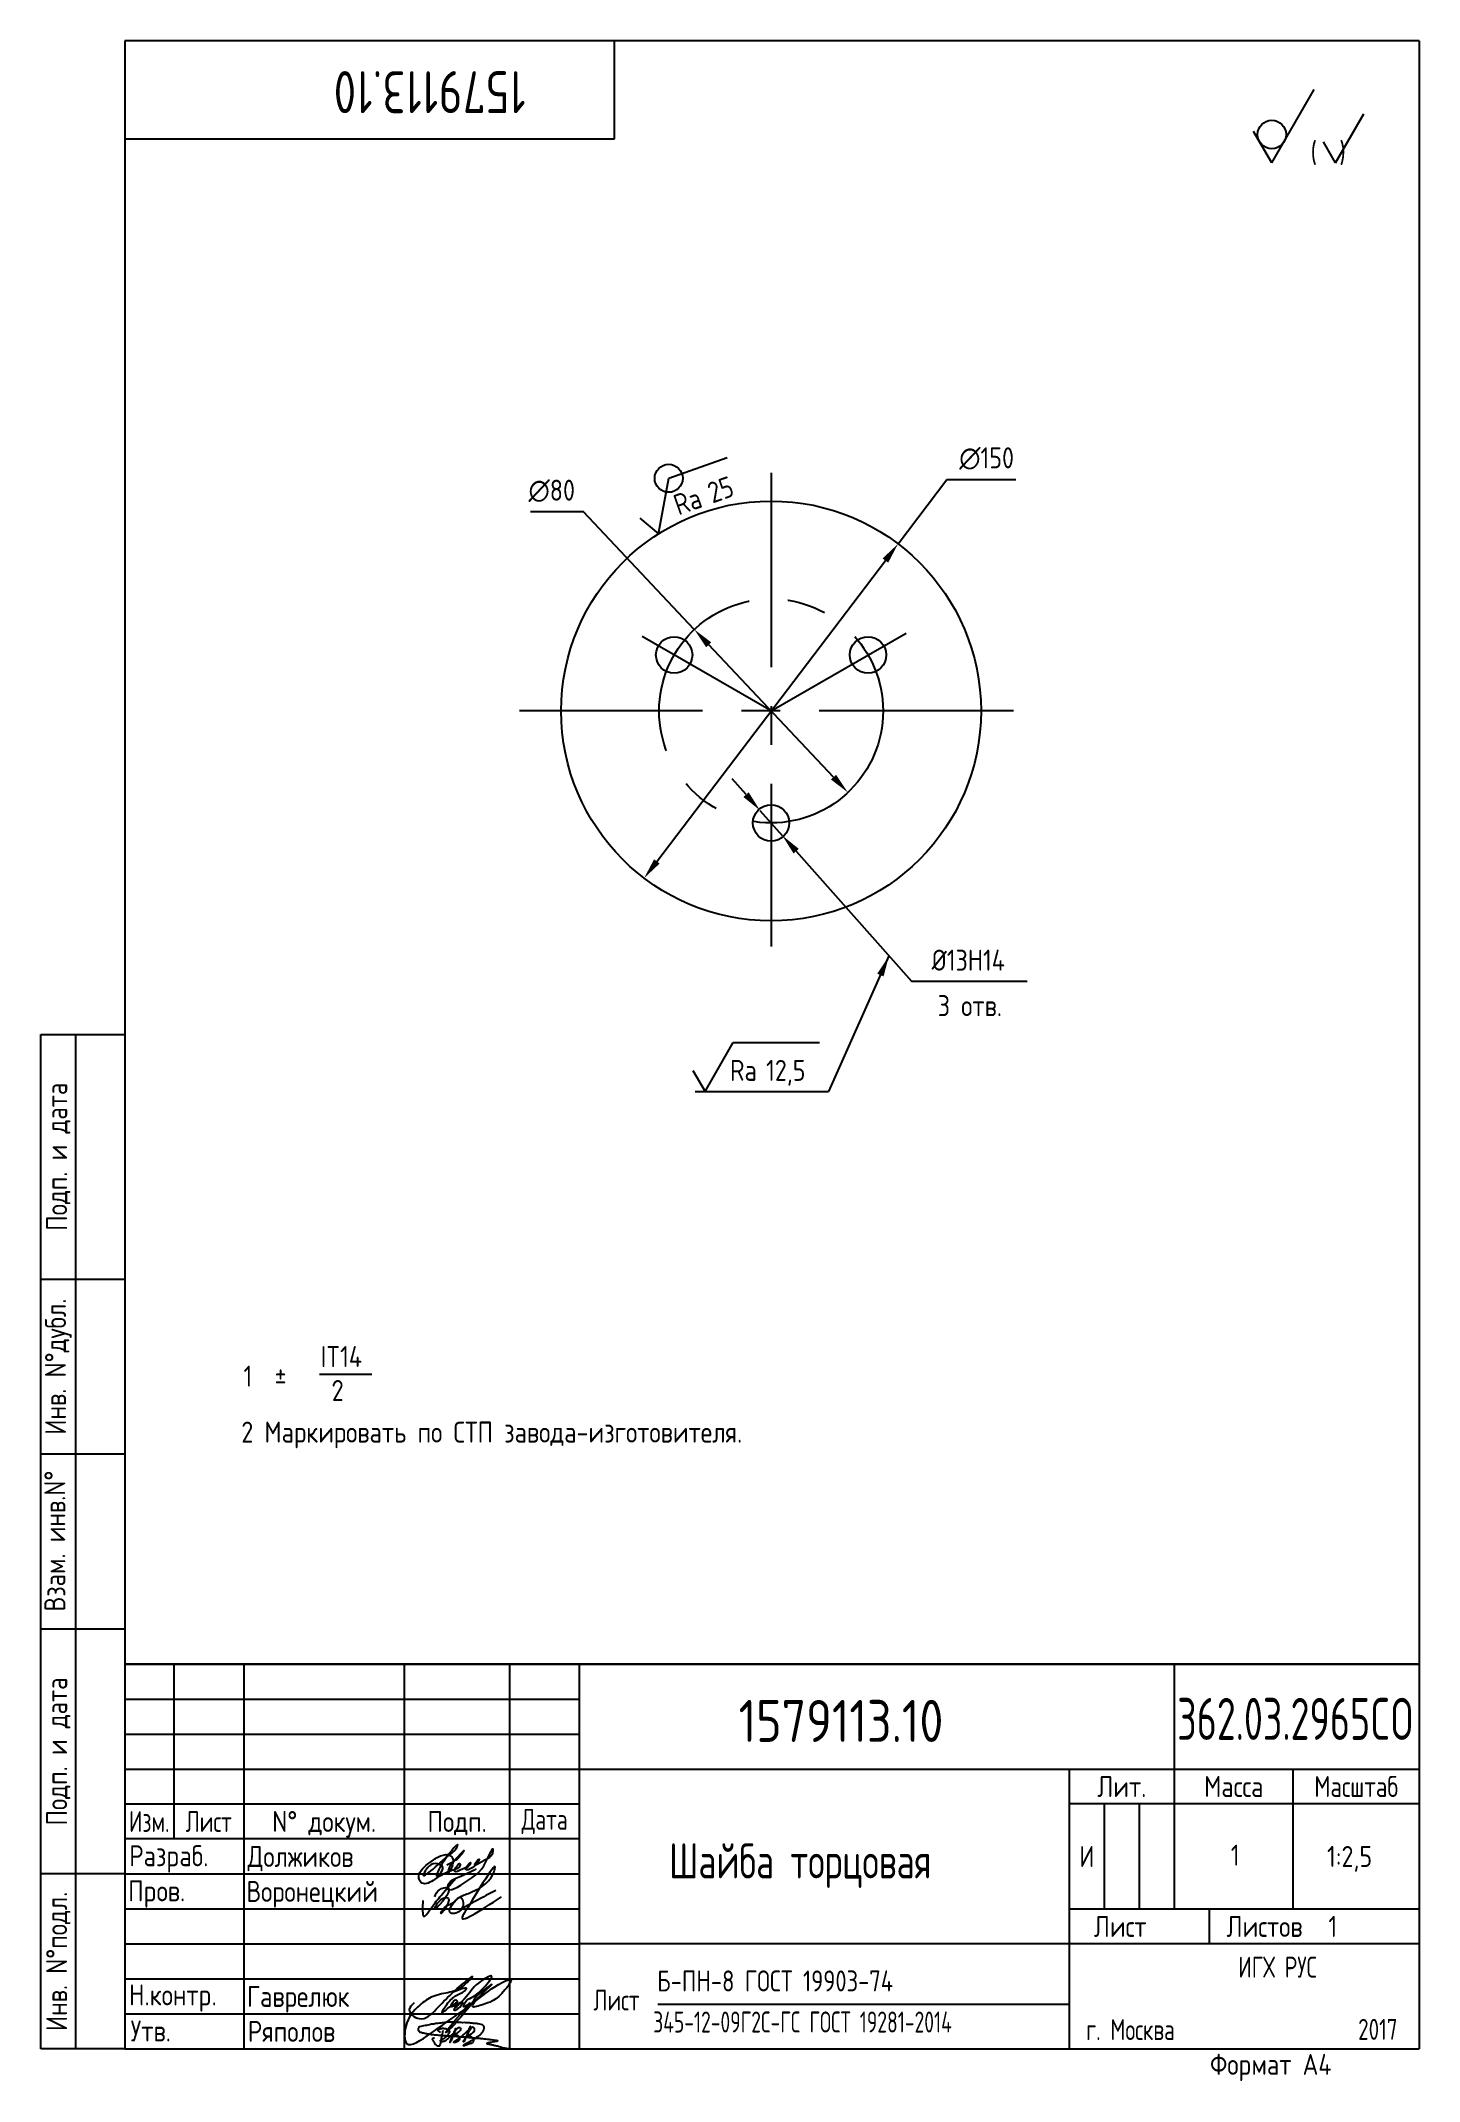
# Paper-space layout 'A4_MCad' of a CAD drawing. Header units: millimetres. Extents: x 8 to 205, y 0 to 292.
# The model-space entities are those that its viewports show. They can reach past a viewport. Long polylines and large blocks are cut down to what shows.
import ezdxf
from ezdxf.enums import TextEntityAlignment as Align

# ---------------------------------------------------------------- set-up
doc = ezdxf.new("R2010")
doc.units = ezdxf.units.MM
doc.linetypes.add('CENTER', pattern=[50.8, 31.75, -6.35, 6.35, -6.35])
for name, color, linetype in [('Bord', 1, 'Continuous'), ('Cen', 5, 'CENTER'), ('Con', 6, 'Continuous'), ('Cont', 6, 'Continuous'), ('Dim', 7, 'Continuous'), ('Text', 3, 'Continuous'), ('Textb', 6, 'Continuous')]:
    doc.layers.add(name, color=color, linetype=linetype)
doc.layers.get('Defpoints').off()
doc.styles.add('Style1', font='romans.shx', dxfattribs={"width": 0.8})
doc.dimstyles.new('LIN2_5', dxfattribs={"dimscale": 2.5, "dimtxt": 3, "dimasz": 3, "dimexe": 1.5, "dimexo": 0, "dimgap": 1.5, "dimtad": 1, "dimtoh": 1, "dimdec": 0, "dimzin": 12, "dimdsep": 46, "dimtxsty": 'Style1', "dimcen": 0, "dimse1": 1, "dimclrt": 3, "dimadec": 0, "dimazin": 0, "dimtfac": 1, "dimtdec": 0, "dimtmove": 0, "dimatfit": 2, "dimfxl": 1, "dimtolj": 1, "dimtzin": 12, "dimarcsym": 0})

# ---------------------------------------------------------------- blocks, each defined once
blk = doc.blocks.new('sherISO_12')
at = {"layer": 'Cont'}
for q in [(-15, -6.96), (-23.66, -12.96)]:
    blk.add_line((-21.06, -17.46), q, dxfattribs=at)
blk.add_circle((-21.06, -13.39), 2.03, dxfattribs=at)
at = {"layer": 'Text'}
for q in [(-7.92, -10.46), (-13.69, -14.46)]:
    blk.add_line((-11.96, -17.46), q, dxfattribs=at)
at = {"layer": 'Text', "style": 'Style1', "width": 0.8}
blk.add_text('(  )', height=3, dxfattribs=at).set_placement((-15.53, -17.46))
blk = doc.blocks.new('sherISO_01')
at = {"layer": 'Text'}
blk.add_line((4.04, 7), (16.36, 7), dxfattribs=at)
blk.add_lwpolyline([(-1.73, 3), (0, 0), (4.04, 7)], dxfattribs=at)
at = {"layer": 'Text', "style": 'Style1', "width": 0.8}
blk.add_text('Ra', height=3, dxfattribs=at).set_placement((3.58, 1.5))
blk.add_attdef('12,5', (8.73, 1.5), '', height=3, dxfattribs=at)
blk = doc.blocks.new('A$C6CF913E7')
at = {"layer": 'Text'}
blk.add_circle((0, 0), 2, dxfattribs=at)
blk = doc.blocks.new('sherISO_07')
at = {"layer": 'Text'}
blk.add_line((4.04, 7), (12.93, 7), dxfattribs=at)
blk.add_lwpolyline([(-1.73, 3), (0, 0), (4.04, 7)], dxfattribs=at)
blk.add_blockref('A$C6CF913E7', (4.04, 7))
at = {"layer": 'Text', "style": 'Style1', "width": 0.8}
blk.add_text('Ra', height=3, dxfattribs=at).set_placement((3.58, 1.5))
blk.add_attdef('25', (8.73, 1.5), '', height=3, dxfattribs=at)
blk = doc.blocks.new('*D7')
at = {"layer": 'Dim', "color": 0, "lineweight": -2, "transparency": 16777216}
for p, q in [((779.85, 1570.73), (760.96, 1570.73)), ((819.47, 1528.7), (779.85, 1570.73)), ((869.21, 1475.94), (824.62, 1523.24))]:
    blk.add_line(p, q, dxfattribs=at)
at = {"layer": 'Dim', "color": 0, "transparency": 16777216}
for points in [[(825.53, 1524.1), (823.71, 1522.38), (819.47, 1528.7)], [(870.11, 1476.8), (868.3, 1475.08), (874.35, 1470.48)]]:
    blk.add_solid(points, dxfattribs=at)
at = {"layer": 'Dim', "color": 3, "transparency": 16777216, "insert": (768.53, 1578.23), "char_height": 7.5, "attachment_point": 5, "style": 'Style1'}
blk.add_mtext('\\A1;∅80', dxfattribs=at)
blk = doc.blocks.new('*D8')
at = {"layer": 'Dim', "color": 0, "lineweight": -2, "transparency": 16777216}
for p, q in [((837.96, 1469.69), (832.98, 1475.3)), ((842.93, 1464.08), (850.89, 1455.1)), ((855.87, 1449.49), (897.04, 1403.05)), ((897.04, 1403.05), (933.93, 1403.05))]:
    blk.add_line(p, q, dxfattribs=at)
at = {"layer": 'Dim', "color": 0, "transparency": 16777216}
for points in [[(838.89, 1470.52), (837.02, 1468.86), (842.93, 1464.08)], [(856.8, 1450.32), (854.93, 1448.66), (850.89, 1455.1)]]:
    blk.add_solid(points, dxfattribs=at)
at = {"layer": 'Dim', "color": 3, "transparency": 16777216, "insert": (917.36, 1410.55), "char_height": 7.5, "attachment_point": 5, "style": 'Style1'}
blk.add_mtext('\\A1;%%c13H14', dxfattribs=at)
blk = doc.blocks.new('*D9')
at = {"layer": 'Dim', "color": 0, "lineweight": -2, "transparency": 16777216}
for p, q in [((892.28, 1559.31), (909.73, 1582.29)), ((909.73, 1582.29), (934.33, 1582.29)), ((806.08, 1445.84), (887.74, 1553.34))]:
    blk.add_line(p, q, dxfattribs=at)
at = {"layer": 'Dim', "color": 0, "transparency": 16777216}
for points in [[(886.75, 1554.1), (888.74, 1552.58), (892.28, 1559.31)], [(805.09, 1446.59), (807.08, 1445.08), (801.55, 1439.87)]]:
    blk.add_solid(points, dxfattribs=at)
at = {"layer": 'Dim', "color": 3, "transparency": 16777216, "insert": (923.91, 1589.79), "char_height": 7.5, "attachment_point": 5, "style": 'Style1'}
blk.add_mtext('\\A1;∅150', dxfattribs=at)

msp = doc.modelspace()

# ---------------------------------------------------------------- linework, layer by layer
at = {"layer": 'Cen', "ltscale": 0.35}
for p, q in [((846.91, 1584.67), (846.91, 1415.45)), ((933.53, 1499.59), (756.95, 1499.59))]:
    msp.add_line(p, q, dxfattribs=at)
at = {"layer": 'Cen'}
for q in [(800.78, 1526.23), (895.13, 1527.43)]:
    msp.add_line((846.91, 1499.59), q, dxfattribs=at)
at = {"layer": 'Cen', "ltscale": 0.35}
msp.add_circle((846.91, 1499.59), 40, dxfattribs=at)
at = {"layer": 'Cont'}
for centre, radius in [((846.91, 1499.59), 75), ((812.27, 1519.59), 6.5), ((881.55, 1519.59), 6.5), ((846.91, 1459.59), 6.5)]:
    msp.add_circle(centre, radius, dxfattribs=at)
at = {"layer": 'Dim'}
for p, q in [((924.93, 1403.05), (938.36, 1403.05)), ((819.73, 1363.68), (867.36, 1363.68))]:
    msp.add_line(p, q, dxfattribs=at)

# ---------------------------------------------------------------- block references
at = {"layer": 'Dim', "xscale": 2.4999999999999996, "yscale": 2.4999999999999996, "zscale": 2.4999999999999996, "rotation": 19.491962749922564}
msp.add_blockref('sherISO_07', (806.63, 1562.86), dxfattribs=at).add_auto_attribs({'25': '25'})
at = {"layer": 'Dim', "xscale": 2.5, "yscale": 2.5, "zscale": 2.5}
msp.add_blockref('sherISO_01', (823.29, 1363.68), dxfattribs=at).add_auto_attribs({'12,5': '12,5'})

# ---------------------------------------------------------------- texts
at = {"layer": 'Text', "style": 'Style1', "width": 0.8}
msp.add_text('3 отв.', height=7.5, dxfattribs=at).set_placement((906.45, 1390.55))

# ---------------------------------------------------------------- dimensions: what is measured, and where the dimension line sits
at = {"layer": 'Dim'}
for p1, p2, picture, middle in [((801.55, 1439.87), (892.28, 1559.31), '*D9', (923.91, 1582.29)), ((874.35, 1470.48), (819.47, 1528.7), '*D7', (768.53, 1570.73))]:
    dim = msp.add_diameter_dim_2p(p1=p1, p2=p2, dimstyle='LIN2_5', dxfattribs=at)
    dim.commit()
    dim.dimension.update_dxf_attribs({"geometry": picture, "text_midpoint": middle, "dimtype": 163})
dim = msp.add_diameter_dim_2p(p1=(842.93, 1464.08), p2=(850.89, 1455.1), text='%%c13H14', dimstyle='LIN2_5', dxfattribs=at)
dim.commit()
dim.dimension.update_dxf_attribs({"geometry": '*D8', "text_midpoint": (917.36, 1403.05), "dimtype": 163})

# ---------------------------------------------------------------- leaders
msp.add_leader([(889.03, 1412.08), (867.36, 1363.68)], dimstyle='LIN2_5', dxfattribs=at)

psp = doc.layouts.new('A4_MCad')

# ---------------------------------------------------------------- linework, layer by layer
at = {"layer": 'Bord'}
for p, q in [((20, 55), (85, 55)), ((20, 50), (85, 50)), ((20, 45), (85, 45)), ((160, 40), (160, 25)), ((165, 40), (165, 25)), ((20, 30), (85, 30)), ((20, 25), (85, 25)), ((20, 20), (85, 20)), ((20, 15), (85, 15)), ((20, 10), (85, 10))]:
    psp.add_line(p, q, dxfattribs=at)
at = {"layer": 'Cont'}
for p, q in [((205, 292), (20, 292)), ((20, 292), (20, 5)), ((90, 278), (90, 292)), ((205, 292), (205, 5)), ((205, 292), (205, 5)), ((20, 278), (90, 278)), ((8, 5), (8, 150)), ((8, 150), (20, 150)), ((13, 5), (13, 150)), ((8, 115), (20, 115)), ((20, 90), (8, 90)), ((20, 65), (8, 65)), ((85, 60), (20, 60)), ((205, 60), (20, 60)), ((85, 60), (20, 60)), ((205, 60), (20, 60)), ((20, 60), (205, 60)), ((20, 60), (20, 5)), ((27, 60), (27, 35)), ((37, 60), (37, 5)), ((60, 5), (60, 60)), ((75, 60), (75, 5)), ((85, 5), (85, 60)), ((170, 60), (170, 25)), ((85, 45), (205, 45)), ((155, 5), (155, 45)), ((170, 44.95), (170, 25)), ((187, 25), (187, 45)), ((20, 40), (85, 40)), ((205, 40), (155, 40)), ((85, 35), (20, 35)), ((20, 30), (8, 30)), ((155, 25), (205, 25)), ((175, 25), (175, 20)), ((205, 20), (85, 20)), ((20, 5), (8, 5)), ((20, 5), (205, 5))]:
    psp.add_line(p, q, dxfattribs=at)
at = {"layer": 'Text'}
for p, q in [((47.84, 101.42), (55.29, 101.42)), ((96.19, 11.4), (155.13, 11.4))]:
    psp.add_line(p, q, dxfattribs=at)
for points, knots in [([(70.22, 30.72), (69.46, 30.3), (68.14, 29.58), (66.27, 28.99), (65.95, 27.06), (70.88, 30.16), (71.2, 30.77), (72.62, 33.8), (72.58, 32.36), (71.71, 32.24), (69.52, 30.76), (70.83, 32.52), (70.3, 31), (67.77, 29.89), (69.66, 32.06), (69.12, 30.86), (68.39, 30.89), (66.52, 29.65), (67.86, 31.91), (67.98, 30.82), (66.07, 30.38), (64.8, 29.54), (62.66, 28.19), (61.61, 29.93), (63.11, 31.34), (64.52, 32.31), (65.8, 32.94), (66.76, 32.53), (67.17, 31.54), (65.87, 29.23), (66.57, 31.51), (67.17, 31.96), (68.82, 33.78), (67.83, 32.33), (67.1, 31.78), (66.3, 31.39), (66.05, 31.27)], [0, 0, 0, 0, 2.703743, 4.672825, 5.02799, 7.955933, 13.437489, 13.883188, 14.189441, 16.413959, 17.478513, 18.47964, 18.959294, 20.910841, 22.003091, 22.470554, 23.533771, 24.710748, 26.01626, 26.201331, 27.488187, 30.382065, 32.258784, 33.069724, 35.439902, 37.010787, 38.612861, 39.32109, 39.818865, 41.83144, 42.782113, 44.494961, 45.867914, 46.467245, 48.290622, 49.101188, 49.101188, 49.101188, 49.101188]), ([(64.57, 29.94), (64.99, 30.85), (65.53, 32.04), (67.79, 34.6), (67.35, 33.44), (65.84, 32.41), (61.64, 28.3), (63.29, 31.04), (64.27, 31.72), (65.83, 31.03), (65.19, 30.23), (64.67, 29.54), (64.51, 29.8), (64.55, 29.89), (64.57, 29.94)], [0, 0, 0, 0, 4.062617, 5.226919, 5.800291, 6.663227, 11.774431, 12.938639, 14.11351, 15.354081, 16.396133, 16.918576, 17.03251, 17.182794, 17.182794, 17.182794, 17.182794]), ([(64.3, 26.75), (64.46, 27.12), (64.78, 27.87), (67.28, 28.43), (65.47, 25.98), (63.96, 24.65), (65.01, 26.64), (67.15, 26.72), (64.68, 23.42), (65.74, 25.63), (66.91, 25.52), (67.88, 27.03), (68.72, 25.65), (67.88, 24.31), (65.85, 24.31), (67.43, 26.71), (69.84, 27.38), (72.21, 28.67), (73.7, 33.1), (69.92, 26.57), (67.25, 22.42), (70.72, 24.69), (73.86, 26.75)], [0, 0, 0, 0, 1.213353, 2.399709, 5.497648, 5.861317, 7.611627, 8.43806, 10.837371, 11.583123, 13.461301, 14.534506, 15.162086, 17.217848, 17.944717, 20.123775, 21.948027, 26.460707, 27.144718, 34.52243, 35.159468, 41.304292, 41.304292, 41.304292, 41.304292]), ([(62.61, 26.19), (62.57, 25.74), (62.51, 25.07), (62.66, 23.53), (64, 25.43), (65.13, 26.86), (66.51, 28.47), (67.31, 29.41)], [0, 0, 0, 0, 1.523947, 2.237958, 3.351836, 5.856423, 9.374056, 9.374056, 9.374056, 9.374056]), ([(73.04, 27.64), (72.27, 27.25), (70.56, 26.37), (68.88, 25.42), (67.96, 24.89)], [0, 0, 0, 0, 2.587978, 5.77327, 5.77327, 5.77327, 5.77327]), ([(61.35, 11.56), (61.02, 11.25), (60.14, 10.44), (62.52, 8.58), (65.66, 11.84), (67.15, 13.45), (70.04, 15.67), (68.14, 13.59), (66.73, 13.07), (64.03, 12.69), (61.73, 11.02), (60, 8.98), (59.85, 4.46), (66.01, 8.84), (69.76, 11.44), (73.04, 14.14), (75.71, 15.27), (73.39, 11.94), (72.1, 11.63), (68.79, 10.56), (71.06, 13), (73.13, 14.71), (70.43, 12.91), (69.33, 10.81), (64.55, 5.68), (67.15, 9.16), (70.27, 12.38), (68.13, 10.58), (68.68, 11.91), (69.85, 12.44), (71.03, 13.29), (73.29, 16.14), (69.67, 14.03), (69.37, 12.73), (66.33, 10.13), (67.94, 10.82), (68.55, 12.04), (67.49, 11.26), (66.19, 10.73), (67.24, 12.38), (67.6, 11.66), (66.53, 11.21), (64.72, 9.45), (66.21, 11.69), (67.13, 12.65), (68.29, 12.97), (69.24, 14), (67.99, 13.52), (66.95, 13.11)], [0, 0, 0, 0, 1.17994, 3.087717, 5.863103, 12.338328, 12.854096, 14.088578, 16.834551, 19.302558, 21.570562, 25.210018, 27.650956, 31.348291, 40.129863, 44.562748, 45.223917, 46.979401, 51.214655, 52.099288, 55.323111, 56.227801, 58.471865, 60.028126, 65.752911, 68.466223, 71.038525, 71.934922, 72.780229, 73.495807, 76.028152, 77.999346, 80.11892, 83.1954, 85.334448, 86.270878, 87.060466, 88.110212, 88.803314, 89.989889, 90.197567, 90.706974, 92.884587, 94.19917, 96.055742, 97.375783, 97.753899, 99.636325, 99.636325, 99.636325, 99.636325]), ([(65.12, 7.37), (65.07, 7.38), (64.99, 7.41), (64.89, 7.5), (64.8, 7.57), (64.74, 7.69), (64.82, 7.77), (64.93, 7.84), (65.1, 7.89), (65.31, 7.93), (65.55, 7.95), (65.77, 7.92), (66, 7.87), (66.2, 7.78), (66.4, 7.63), (66.41, 7.42), (66.33, 7.26), (66.23, 7.1), (66.12, 6.94), (65.98, 6.78), (65.84, 6.62), (65.69, 6.52), (65.58, 6.43), (65.44, 6.36), (65.3, 6.3), (65.19, 6.25), (65.11, 6.21), (65.07, 6.15), (65.14, 6.1), (65.21, 6.09), (65.35, 6.07), (65.5, 6.07), (65.67, 6.12), (65.87, 6.19), (66.05, 6.34), (66.21, 6.51), (66.39, 6.65), (66.54, 6.81), (66.68, 6.93), (66.79, 7.04), (66.88, 7.14), (67.01, 7.29), (67.14, 7.53), (67.23, 7.68), (67.3, 7.96), (67.18, 7.66), (67.15, 7.44), (66.99, 7.09), (66.9, 6.81), (66.81, 6.57), (66.69, 6.31), (66.61, 6.12), (66.41, 5.78), (66.57, 6.17), (66.66, 6.45), (66.83, 6.74), (66.95, 7), (67.03, 7.19), (67.13, 7.4), (67.27, 7.58), (67.35, 7.75), (67.47, 7.89), (67.6, 8.04), (67.79, 8.1), (67.97, 8.03), (68.03, 7.87), (67.98, 7.7), (67.85, 7.51), (67.65, 7.37), (67.5, 7.23), (67.34, 7.17), (67.26, 7.12), (67.07, 7.09), (67.3, 7.07), (67.42, 7), (67.59, 6.93), (67.7, 6.8), (67.8, 6.67), (67.83, 6.54), (67.84, 6.37), (67.75, 6.2), (67.58, 6.06), (67.36, 5.94), (67.18, 5.86), (66.97, 5.92), (67.08, 6.1), (67.23, 6.16), (67.39, 6.27), (67.56, 6.36), (67.69, 6.46), (67.81, 6.53), (67.9, 6.61), (68, 6.69), (68.1, 6.77), (68.23, 6.87), (68.41, 7.02), (68.6, 7.19), (68.78, 7.37), (68.93, 7.49), (69.06, 7.61), (69.15, 7.74), (69.27, 7.84), (69.37, 7.97), (69.43, 8.08), (69.43, 8.27), (69.29, 8.08), (69.23, 7.94), (69.13, 7.69), (69.04, 7.46), (68.95, 7.22), (68.88, 6.98), (68.78, 6.78), (68.68, 6.55), (68.62, 6.34), (68.55, 6.14), (68.51, 6.03), (68.34, 5.99), (68.57, 6.33), (68.7, 6.54), (68.88, 6.87), (69, 7.08), (69.13, 7.32), (69.28, 7.6), (69.42, 7.89), (69.55, 8.07), (69.74, 8.18), (69.9, 8.01), (69.95, 7.81), (69.94, 7.62), (69.89, 7.46), (69.78, 7.33), (69.63, 7.22), (69.48, 7.11), (69.32, 7.03), (69.16, 6.99), (69.05, 6.97), (68.83, 6.98), (69.02, 6.94), (69.1, 6.9), (69.22, 6.88), (69.34, 6.84), (69.47, 6.81), (69.57, 6.72), (69.65, 6.62), (69.73, 6.51), (69.78, 6.39), (69.82, 6.26), (69.83, 6.13), (69.8, 5.99), (69.7, 5.88), (69.55, 5.77), (69.35, 5.73), (69.14, 5.66), (68.92, 5.55), (68.66, 5.48), (68.51, 5.44), (68.37, 5.42), (68.47, 5.58), (68.56, 5.64), (68.76, 5.78), (69.01, 5.89), (69.28, 6.04), (69.49, 6.16), (69.65, 6.24), (69.79, 6.32), (69.94, 6.43), (70.16, 6.58), (70.43, 6.76), (70.69, 6.95), (70.92, 7.12), (71.04, 7.29), (71.18, 7.44), (71.24, 7.6), (71.32, 7.74), (71.37, 7.92), (71.4, 8.13), (71.15, 8.48), (70.62, 8.59), (70.04, 8.63), (69.52, 8.66), (69.01, 8.74), (68.52, 8.75), (68.04, 8.74), (67.62, 8.78), (67.23, 8.78), (66.91, 8.81), (66.59, 8.83), (66.26, 8.82), (65.92, 8.79), (65.55, 8.74), (65.17, 8.67), (64.8, 8.66), (64.47, 8.61), (64.13, 8.52), (63.73, 8.54), (63.33, 8.37), (62.91, 8.35), (62.53, 8.24), (62.19, 8.19), (61.97, 8.06), (61.92, 7.83), (61.97, 7.6), (62.21, 7.38), (62.54, 7.33), (62.95, 7.2), (63.43, 7.15), (63.88, 7.05), (64.3, 7.02), (64.67, 7.01), (65.06, 6.94), (65.63, 6.94), (66.2, 6.83), (66.86, 6.87), (67.47, 6.76), (68.08, 6.72), (68.67, 6.71), (69.27, 6.62), (69.94, 6.55), (70.58, 6.54), (71.11, 6.46), (71.56, 6.42), (71.98, 6.4), (72.36, 6.32), (72.67, 6.29), (72.95, 6.24), (73.13, 6.23), (73.37, 6.14), (73.13, 6.06), (72.96, 6.03), (72.66, 5.98), (72.32, 5.92), (72.05, 5.91), (71.6, 5.75), (72.17, 5.67), (72.49, 5.59), (73.03, 5.47), (73.56, 5.35), (74.12, 5.15), (74.59, 5.08), (74.92, 5.03), (75.06, 5.01), (75.13, 5)], [0, 0, 0, 0, 0.153866, 0.270441, 0.388867, 0.510533, 0.592156, 0.71333, 0.90842, 1.11344, 1.349254, 1.61246, 1.782219, 2.047249, 2.291879, 2.451528, 2.651081, 2.806158, 3.017979, 3.227348, 3.462381, 3.633009, 3.75766, 3.920516, 4.080796, 4.214529, 4.291786, 4.349969, 4.397594, 4.50822, 4.594826, 4.799244, 4.954392, 5.128468, 5.437537, 5.632649, 5.842485, 6.094987, 6.293219, 6.410959, 6.551192, 6.687808, 7.022147, 7.294342, 7.425356, 7.52079, 7.946481, 8.313051, 8.59833, 8.833695, 9.090496, 9.427695, 9.601191, 9.883219, 10.093306, 10.673943, 10.798776, 10.974628, 11.287247, 11.486184, 11.648652, 11.848902, 12.027194, 12.25348, 12.40059, 12.537783, 12.716293, 12.91523, 13.208551, 13.438489, 13.549668, 13.67779, 13.77127, 13.930001, 14.029091, 14.272112, 14.434836, 14.547084, 14.739051, 14.830983, 15.061241, 15.268922, 15.500489, 15.788979, 15.879568, 16.024283, 16.221854, 16.418714, 16.593102, 16.783247, 16.91018, 17.018213, 17.135263, 17.278205, 17.430482, 17.620087, 17.979626, 18.191789, 18.388716, 18.565718, 18.714854, 18.857929, 19.039974, 19.171375, 19.283034, 19.400085, 19.618058, 19.882245, 20.150781, 20.377854, 20.649532, 20.89723, 21.042543, 21.40016, 21.557817, 21.667145, 21.752781, 21.926256, 22.412297, 22.813145, 22.961412, 23.171289, 23.607257, 23.940428, 24.110007, 24.291214, 24.48084, 24.697609, 24.904078, 25.034245, 25.218018, 25.407651, 25.573473, 25.787447, 25.930292, 26.051316, 26.18846, 26.285312, 26.406799, 26.52425, 26.630463, 26.793722, 26.898606, 27.029313, 27.171012, 27.314101, 27.419918, 27.580557, 27.709367, 27.829268, 28.024364, 28.266961, 28.41242, 28.705761, 28.989137, 29.187748, 29.233768, 29.332802, 29.529535, 29.667094, 30.039923, 30.332117, 30.61061, 30.769982, 30.856778, 31.109923, 31.313488, 31.656425, 32.066331, 32.296628, 32.49714, 32.710276, 32.891468, 33.014834, 33.177747, 33.444503, 33.618009, 34.409008, 34.914636, 35.419802, 35.95397, 36.458179, 36.88069, 37.388403, 37.738353, 38.034261, 38.353468, 38.693154, 39.037638, 39.391136, 39.787481, 40.203773, 40.488977, 40.784975, 41.26625, 41.668005, 42.070065, 42.499388, 42.869834, 43.079573, 43.213439, 43.554591, 43.717296, 44.153724, 44.506336, 45.019111, 45.587859, 45.90191, 46.270392, 46.703958, 47.093115, 47.952647, 48.44014, 49.079253, 49.808223, 50.268654, 50.851051, 51.604831, 52.298429, 52.776925, 53.1907, 53.661988, 54.042386, 54.348524, 54.616841, 54.853814, 54.983777, 55.126096, 55.333328, 55.613101, 56.008732, 56.315809, 56.59982, 56.87931, 57.399251, 57.889617, 58.432507, 59.066698, 59.660314, 59.862668, 60.07277, 60.07277, 60.07277, 60.07277]), ([(64.26, 6.53), (64.21, 6.52), (64.12, 6.51), (64.01, 6.48), (63.88, 6.38), (64.02, 6.25), (64.09, 6.11), (64.21, 5.93), (64.34, 5.72), (64.52, 5.54), (64.66, 5.44), (64.81, 5.4), (64.97, 5.43), (65.09, 5.54), (65.16, 5.79), (65.2, 6.07), (65.26, 6.4), (65.29, 6.67), (65.33, 6.92), (65.42, 7.19), (65.45, 7.43), (65.49, 7.59), (65.5, 7.64)], [0, 0, 0, 0, 0.15847, 0.269731, 0.363591, 0.555514, 0.688037, 0.848606, 1.204359, 1.433632, 1.58673, 1.729549, 1.880686, 2.057874, 2.19169, 2.63505, 2.928153, 3.184121, 3.441863, 3.696117, 4.025873, 4.178055, 4.178055, 4.178055, 4.178055])]:
    psp.add_open_spline(points, degree=3, knots=knots, dxfattribs=at)

# ---------------------------------------------------------------- block references
at = {"layer": 'Dim'}
psp.add_blockref('sherISO_12', (205, 292), dxfattribs=at)

# ---------------------------------------------------------------- texts
at = {"layer": 'Con', "style": 'Style1', "width": 0.75}
psp.add_text('1579113.10', height=6, rotation=180, dxfattribs=at).set_placement((77.29, 287.67))
at = {"layer": 'Con', "style": 'Style1', "width": 0.8}
psp.add_text('1579113.10', height=6, dxfattribs=at).set_placement((107.74, 48.87))
at = {"layer": 'Con', "style": 'Style1', "width": 0.493172}
psp.add_text('362.03.2965CO', height=6, dxfattribs=at).set_placement((170.42, 49.16), (204.24, 49.16), align=Align.FIT)
at = {"layer": 'Text', "style": 'Style1', "width": 0.8}
for s, p in [('Подп. и дата', (10.5, 132.5)), ('Инв. N%%dдубл.', (10.5, 102.5)), ('Взам. инв.N%%d ', (10, 78.38)), ('Подп. и дата', (10.5, 47.5)), ('Инв. N%%dподл.', (10.5, 17.5))]:
    psp.add_text(s, height=3, rotation=90, dxfattribs=at).set_placement(p, align=Align.MIDDLE)
at = {"layer": 'Text', "style": 'Style1'}
for s, width, p in [('IT14', 0.8, (48, 102.45)), ('1  %%P    .', 0.8, (36.98, 99.64)), (' 2', 0.8, (48, 97.6)), ('2 Маркировать по СТП завода-изготовителя.', 0.8, (36.66, 91.65)), ('Разpаб.', 0.8, (20.64, 31.1)), ('Должиков', 0.8, (37.55, 31)), ('1', 0.8, (178.08, 31.2)), ('1:2,5', 0.8, (191.83, 31)), ('Пpов.', 0.8, (20.48, 26.08)), ('Воронецкий', 0.8, (37.39, 26)), ('1', 0.8, (192.03, 21)), ('Б-ПН-8 ГОСТ 19903-74', 0.75, (96.1, 13.21)), ('Н.контp.', 0.8, (20.61, 11.22)), ('Гаврелюк', 0.8, (37.47, 11)), ('Лист', 0.7, (86.98, 10.48)), ('Утв.', 0.8, (20.84, 6.06)), ('Ряполов', 0.8, (37.59, 6)), ('345-12-09Г2С-ГС ГОСТ 19281-2014', 0.65, (95.53, 7.34)), ('г. Москва', 0.7, (157.4, 6.25)), ('Фоpмат А4', 0.8, (175.11, 1.29))]:
    psp.add_text(s, height=3, dxfattribs=dict(at, width=width)).set_placement(p)
for s, width, p in [('Лит.', 0.8, (162.5, 42.5)), ('Масса', 0.8, (178.5, 42.5)), ('Масштаб', 0.75, (196, 42.5)), ('Изм.', 0.7, (23.5, 37.5)), ('Лист', 0.7, (32, 37.5)), ('N%%d докум.', 0.8, (48.5, 37.5)), ('Подп.', 0.8, (67.5, 37.5)), ('Лист', 0.8, (162.27, 22.5)), ('Лист', 0.8, (162.27, 22.5)), ('Листов', 0.8, (182.9, 22.5)), ('Листов', 0.8, (182.9, 22.5))]:
    psp.add_text(s, height=3, dxfattribs=dict(at, width=width)).set_placement(p, align=Align.MIDDLE_CENTER)
for s, width, p in [('Дата', 0.7, (80, 37.5)), ('И', 0.8, (157.5, 32.5)), ('ИГХ РУС', 0.7, (184.77, 16.69))]:
    psp.add_text(s, height=3, dxfattribs=dict(at, width=width)).set_placement(p, align=Align.MIDDLE)
at = {"layer": 'Text', "style": 'Style1', "width": 0.7}
psp.add_attdef('2017', (196.28, 6.29), '', height=3, dxfattribs=at)
at = {"layer": 'Textb', "style": 'Style1', "width": 0.7}
psp.add_text('Шайба торцовая', height=5, dxfattribs=at).set_placement((97.78, 29.36))

# ---------------------------------------------------------------- viewports
at = {"layer": 'Defpoints'}
psp.add_viewport(center=(112.5, 196.27), size=(185, 191.456), view_center_point=(847.22, 1499.72), view_height=478.641, dxfattribs=at)

doc.saveas('drawing.dxf')
